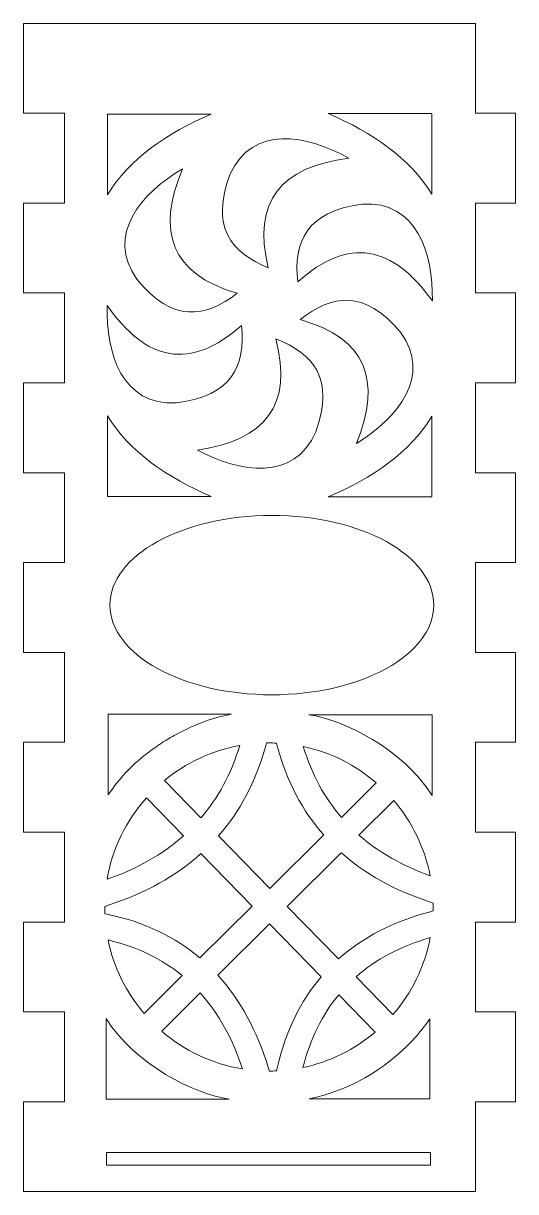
# Model space of a CAD drawing. Header units: millimetres. Extents: x -328 to 290, y -132 to 237.
# Drawn here: x -82.2 to 25.8, y -114 to 142.4 of the extents above; entities that cross this region are included whole.
import ezdxf

# ---------------------------------------------------------------- set-up
doc = ezdxf.new("R2010")
doc.units = ezdxf.units.MM
doc.header["$MEASUREMENT"] = 0
doc.layers.add('layer 1', color=7, linetype='Continuous')

msp = doc.modelspace()

# ---------------------------------------------------------------- linework, layer by layer
at = {"layer": 'layer 1', "color": 250, "lineweight": 9}
for points, knots in [([(-72.172, 142.3264), (-72.172, 142.3264), (16.9994, 142.3264), (16.9994, 142.3264), (16.9994, 142.3264), (16.9994, 142.3264), (16.9994, 122.6452), (16.9994, 122.6452), (16.9994, 122.6452), (16.9994, 122.6452), (25.7618, 122.6452), (25.7618, 122.6452), (25.7618, 122.6452), (25.7618, 122.6452), (25.7618, 102.9276), (25.7618, 102.9276), (25.7618, 102.9276), (25.7618, 102.9276), (16.9994, 102.9276), (16.9994, 102.9276), (16.9994, 102.9276), (16.9994, 102.9276), (16.9994, 83.2101), (16.9994, 83.2101), (16.9994, 83.2101), (16.9994, 83.2101), (25.7618, 83.2101), (25.7618, 83.2101), (25.7618, 83.2101), (25.7618, 83.2101), (25.7618, 63.4925), (25.7618, 63.4925), (25.7618, 63.4925), (25.7618, 63.4925), (16.9994, 63.4925), (16.9994, 63.4925), (16.9994, 63.4925), (16.9994, 63.4925), (16.9994, 43.7749), (16.9994, 43.7749), (16.9994, 43.7749), (16.9994, 43.7749), (25.7618, 43.7749), (25.7618, 43.7749), (25.7618, 43.7749), (25.7618, 43.7749), (25.7618, 24.0573), (25.7618, 24.0573), (25.7618, 24.0573), (25.7618, 24.0573), (16.9994, 24.0573), (16.9994, 24.0573), (16.9994, 24.0573), (16.9994, 24.0573), (16.9994, 4.3398), (16.9994, 4.3398), (16.9994, 4.3398), (16.9994, 4.3398), (25.7618, 4.3398), (25.7618, 4.3398), (25.7618, 4.3398), (25.7618, 4.3398), (25.7618, -15.3778), (25.7618, -15.3778), (25.7618, -15.3778), (25.7618, -15.3778), (16.9994, -15.3778), (16.9994, -15.3778), (16.9994, -15.3778), (16.9994, -15.3778), (16.9994, -35.0954), (16.9994, -35.0954), (16.9994, -35.0954), (16.9994, -35.0954), (25.7618, -35.0954), (25.7618, -35.0954), (25.7618, -35.0954), (25.7618, -35.0954), (25.7618, -54.813), (25.7618, -54.813), (25.7618, -54.813), (25.7618, -54.813), (16.9994, -54.813), (16.9994, -54.813), (16.9994, -54.813), (16.9994, -54.813), (16.9994, -74.5305), (16.9994, -74.5305), (16.9994, -74.5305), (16.9994, -74.5305), (25.7618, -74.5305), (25.7618, -74.5305), (25.7618, -74.5305), (25.7618, -74.5305), (25.7618, -94.2481), (25.7618, -94.2481), (25.7618, -94.2481), (25.7618, -94.2481), (16.9994, -94.2481), (16.9994, -94.2481), (16.9994, -94.2481), (16.9994, -94.2481), (16.9994, -113.9657), (16.9994, -113.9657), (16.9994, -113.9657), (16.9994, -113.9657), (-72.172, -113.9657), (-72.172, -113.9657), (-72.172, -113.9657), (-72.172, -113.9657), (-73.1842, -113.9657), (-73.1842, -113.9657), (-73.1842, -113.9657), (-73.1842, -113.9657), (-82.172, -113.9657), (-82.172, -113.9657), (-82.172, -113.9657), (-82.172, -113.9657), (-82.172, -94.2481), (-82.172, -94.2481), (-82.172, -94.2481), (-82.172, -94.2481), (-73.1842, -94.2481), (-73.1842, -94.2481), (-73.1842, -94.2481), (-73.1842, -94.2481), (-73.1842, -74.5305), (-73.1842, -74.5305), (-73.1842, -74.5305), (-73.1842, -74.5305), (-82.172, -74.5305), (-82.172, -74.5305), (-82.172, -74.5305), (-82.172, -74.5305), (-82.172, -54.813), (-82.172, -54.813), (-82.172, -54.813), (-82.172, -54.813), (-73.1842, -54.813), (-73.1842, -54.813), (-73.1842, -54.813), (-73.1842, -54.813), (-73.1842, -35.0954), (-73.1842, -35.0954), (-73.1842, -35.0954), (-73.1842, -35.0954), (-82.172, -35.0954), (-82.172, -35.0954), (-82.172, -35.0954), (-82.172, -35.0954), (-82.172, -15.3778), (-82.172, -15.3778), (-82.172, -15.3778), (-82.172, -15.3778), (-73.1842, -15.3778), (-73.1842, -15.3778), (-73.1842, -15.3778), (-73.1842, -15.3778), (-73.1842, 4.3398), (-73.1842, 4.3398), (-73.1842, 4.3398), (-73.1842, 4.3398), (-82.172, 4.3398), (-82.172, 4.3398), (-82.172, 4.3398), (-82.172, 4.3398), (-82.172, 24.0573), (-82.172, 24.0573), (-82.172, 24.0573), (-82.172, 24.0573), (-73.1842, 24.0573), (-73.1842, 24.0573), (-73.1842, 24.0573), (-73.1842, 24.0573), (-73.1842, 43.7749), (-73.1842, 43.7749), (-73.1842, 43.7749), (-73.1842, 43.7749), (-82.172, 43.7749), (-82.172, 43.7749), (-82.172, 43.7749), (-82.172, 43.7749), (-82.172, 63.4925), (-82.172, 63.4925), (-82.172, 63.4925), (-82.172, 63.4925), (-73.1842, 63.4925), (-73.1842, 63.4925), (-73.1842, 63.4925), (-73.1842, 63.4925), (-73.1842, 83.2101), (-73.1842, 83.2101), (-73.1842, 83.2101), (-73.1842, 83.2101), (-82.172, 83.2101), (-82.172, 83.2101), (-82.172, 83.2101), (-82.172, 83.2101), (-82.172, 102.9276), (-82.172, 102.9276), (-82.172, 102.9276), (-82.172, 102.9276), (-73.1842, 102.9276), (-73.1842, 102.9276), (-73.1842, 102.9276), (-73.1842, 102.9276), (-73.1842, 122.6452), (-73.1842, 122.6452), (-73.1842, 122.6452), (-73.1842, 122.6452), (-82.172, 122.6452), (-82.172, 122.6452), (-82.172, 122.6452), (-82.172, 122.6452), (-82.172, 142.3628), (-82.172, 142.3628), (-82.172, 142.3628), (-82.172, 142.3628), (-72.172, 142.3628), (-72.172, 142.3628), (-72.172, 142.3628), (-72.172, 142.3628), (-72.172, 142.3264), (-72.172, 142.3264)], [0, 0, 0, 0, 0.01754386, 0.01754386, 0.01754386, 0.01754386, 0.03508772, 0.03508772, 0.03508772, 0.03508772, 0.05263158, 0.05263158, 0.05263158, 0.05263158, 0.07017544, 0.07017544, 0.07017544, 0.07017544, 0.0877193, 0.0877193, 0.0877193, 0.0877193, 0.10526316, 0.10526316, 0.10526316, 0.10526316, 0.12280702, 0.12280702, 0.12280702, 0.12280702, 0.14035088, 0.14035088, 0.14035088, 0.14035088, 0.15789474, 0.15789474, 0.15789474, 0.15789474, 0.1754386, 0.1754386, 0.1754386, 0.1754386, 0.19298246, 0.19298246, 0.19298246, 0.19298246, 0.21052632, 0.21052632, 0.21052632, 0.21052632, 0.22807018, 0.22807018, 0.22807018, 0.22807018, 0.24561404, 0.24561404, 0.24561404, 0.24561404, 0.26315789, 0.26315789, 0.26315789, 0.26315789, 0.28070175, 0.28070175, 0.28070175, 0.28070175, 0.29824561, 0.29824561, 0.29824561, 0.29824561, 0.31578947, 0.31578947, 0.31578947, 0.31578947, 0.33333333, 0.33333333, 0.33333333, 0.33333333, 0.35087719, 0.35087719, 0.35087719, 0.35087719, 0.36842105, 0.36842105, 0.36842105, 0.36842105, 0.38596491, 0.38596491, 0.38596491, 0.38596491, 0.40350877, 0.40350877, 0.40350877, 0.40350877, 0.42105263, 0.42105263, 0.42105263, 0.42105263, 0.43859649, 0.43859649, 0.43859649, 0.43859649, 0.45614035, 0.45614035, 0.45614035, 0.45614035, 0.47368421, 0.47368421, 0.47368421, 0.47368421, 0.49122807, 0.49122807, 0.49122807, 0.49122807, 0.50877193, 0.50877193, 0.50877193, 0.50877193, 0.52631579, 0.52631579, 0.52631579, 0.52631579, 0.54385965, 0.54385965, 0.54385965, 0.54385965, 0.56140351, 0.56140351, 0.56140351, 0.56140351, 0.57894737, 0.57894737, 0.57894737, 0.57894737, 0.59649123, 0.59649123, 0.59649123, 0.59649123, 0.61403509, 0.61403509, 0.61403509, 0.61403509, 0.63157895, 0.63157895, 0.63157895, 0.63157895, 0.64912281, 0.64912281, 0.64912281, 0.64912281, 0.66666667, 0.66666667, 0.66666667, 0.66666667, 0.68421053, 0.68421053, 0.68421053, 0.68421053, 0.70175439, 0.70175439, 0.70175439, 0.70175439, 0.71929825, 0.71929825, 0.71929825, 0.71929825, 0.73684211, 0.73684211, 0.73684211, 0.73684211, 0.75438596, 0.75438596, 0.75438596, 0.75438596, 0.77192982, 0.77192982, 0.77192982, 0.77192982, 0.78947368, 0.78947368, 0.78947368, 0.78947368, 0.80701754, 0.80701754, 0.80701754, 0.80701754, 0.8245614, 0.8245614, 0.8245614, 0.8245614, 0.84210526, 0.84210526, 0.84210526, 0.84210526, 0.85964912, 0.85964912, 0.85964912, 0.85964912, 0.87719298, 0.87719298, 0.87719298, 0.87719298, 0.89473684, 0.89473684, 0.89473684, 0.89473684, 0.9122807, 0.9122807, 0.9122807, 0.9122807, 0.92982456, 0.92982456, 0.92982456, 0.92982456, 0.94736842, 0.94736842, 0.94736842, 0.94736842, 0.96491228, 0.96491228, 0.96491228, 0.96491228, 1, 1, 1, 1]), ([(-63.7254, 122.4412), (-63.7254, 122.4412), (-40.978, 122.4412), (-40.978, 122.4412), (-40.978, 122.4412), (-50.7421, 118.2893), (-58.7763, 112.7529), (-63.7254, 104.7488), (-63.7254, 104.7488), (-63.7254, 104.7488), (-63.7254, 122.4412), (-63.7254, 122.4412)], [0, 0, 0, 0, 0.25, 0.25, 0.25, 0.25, 0.5, 0.5, 0.5, 0.5, 1, 1, 1, 1]), ([(7.4053, 122.5616), (7.4053, 122.5616), (-15.3421, 122.5616), (-15.3421, 122.5616), (-15.3421, 122.5616), (-5.5779, 118.4097), (2.4563, 112.8733), (7.4053, 104.8692), (7.4053, 104.8692), (7.4053, 104.8692), (7.4053, 122.5616), (7.4053, 122.5616)], [0, 0, 0, 0, 0.25, 0.25, 0.25, 0.25, 0.5, 0.5, 0.5, 0.5, 1, 1, 1, 1]), ([(-28.4804, 88.7436), (-36.6529, 92.0915), (-41.2092, 97.6689), (-36.8267, 109.3169), (-36.8267, 109.3169), (-31.8583, 120.1191), (-20.0062, 117.9451), (-10.8215, 112.7699), (-10.8215, 112.7699), (-25.6887, 110.8855), (-32.0269, 103.3736), (-28.4804, 88.7436)], [0, 0, 0, 0, 0.25, 0.25, 0.25, 0.25, 0.5, 0.5, 0.5, 0.5, 1, 1, 1, 1]), ([(-35.3238, 83.1301), (-42.317, 77.7363), (-49.427, 76.5891), (-57.3097, 86.2196), (-57.3097, 86.2196), (-64.1668, 95.933), (-56.3451, 105.0993), (-47.2633, 110.4531), (-47.2633, 110.4531), (-53.0844, 96.6437), (-49.7611, 87.394), (-35.3238, 83.1301)], [0, 0, 0, 0, 0.25, 0.25, 0.25, 0.25, 0.5, 0.5, 0.5, 0.5, 1, 1, 1, 1]), ([(-22.0216, 85.6273), (-22.9427, 94.4108), (-20.1876, 101.0649), (-7.853, 102.7203), (-7.853, 102.7203), (4.014, 103.4592), (7.7113, 91.9906), (7.5021, 81.4503), (7.5021, 81.4503), (-1.1974, 93.6529), (-10.815, 95.6785), (-22.0216, 85.6273)], [0, 0, 0, 0, 0.25, 0.25, 0.25, 0.25, 0.5, 0.5, 0.5, 0.5, 1, 1, 1, 1]), ([(-21.4796, 77.363), (-14.5645, 82.8565), (-7.4716, 84.1054), (0.5482, 74.5888), (0.5482, 74.5888), (7.5438, 64.9746), (-0.1457, 55.6972), (-9.1499, 50.2138), (-9.1499, 50.2138), (-3.5272, 64.1053), (-6.9828, 73.3064), (-21.4796, 77.363)], [0, 0, 0, 0, 0.25, 0.25, 0.25, 0.25, 0.5, 0.5, 0.5, 0.5, 1, 1, 1, 1]), ([(-34.3274, 76.087), (-33.4639, 67.2977), (-36.2626, 60.6617), (-48.6078, 59.0873), (-48.6078, 59.0873), (-60.4794, 58.4262), (-64.1014, 69.9188), (-63.823, 80.4576), (-63.823, 80.4576), (-55.2037, 68.1981), (-45.5996, 66.1095), (-34.3274, 76.087)], [0, 0, 0, 0, 0.25, 0.25, 0.25, 0.25, 0.5, 0.5, 0.5, 0.5, 1, 1, 1, 1]), ([(-26.8033, 73.1181), (-18.5671, 69.9302), (-13.9029, 64.4427), (-18.0575, 52.7114), (-18.0575, 52.7114), (-22.8143, 41.8145), (-34.7066, 43.757), (-43.9904, 48.7522), (-43.9904, 48.7522), (-29.1627, 50.926), (-22.9722, 58.56), (-26.8033, 73.1181)], [0, 0, 0, 0, 0.25, 0.25, 0.25, 0.25, 0.5, 0.5, 0.5, 0.5, 1, 1, 1, 1]), ([(-63.7254, 38.5746), (-63.7254, 38.5746), (-40.978, 38.5746), (-40.978, 38.5746), (-40.978, 38.5746), (-50.7421, 42.7265), (-58.7763, 48.2629), (-63.7254, 56.267), (-63.7254, 56.267), (-63.7254, 56.267), (-63.7254, 38.5746), (-63.7254, 38.5746)], [0, 0, 0, 0, 0.25, 0.25, 0.25, 0.25, 0.5, 0.5, 0.5, 0.5, 1, 1, 1, 1]), ([(7.4053, 38.4543), (7.4053, 38.4543), (-15.3421, 38.4543), (-15.3421, 38.4543), (-15.3421, 38.4543), (-5.5779, 42.6062), (2.4563, 48.1426), (7.4053, 56.1467), (7.4053, 56.1467), (7.4053, 56.1467), (7.4053, 38.4543), (7.4053, 38.4543)], [0, 0, 0, 0, 0.25, 0.25, 0.25, 0.25, 0.5, 0.5, 0.5, 0.5, 1, 1, 1, 1]), ([(-27.6796, 34.4185), (-8.0735, 34.4185), (7.8204, 25.6045), (7.8204, 14.7319), (7.8204, 14.7319), (7.8204, 3.8593), (-8.0735, -4.9547), (-27.6796, -4.9547), (-27.6796, -4.9547), (-47.2857, -4.9547), (-63.1796, 3.8593), (-63.1796, 14.7319), (-63.1796, 14.7319), (-63.1796, 25.6045), (-47.2857, 34.4185), (-27.6796, 34.4185)], [0, 0, 0, 0, 0.2, 0.2, 0.2, 0.2, 0.4, 0.4, 0.4, 0.4, 0.6, 0.6, 0.6, 0.6, 1, 1, 1, 1]), ([(-63.5609, -26.8923), (-63.4675, -26.7591), (-63.3741, -26.6254), (-63.2791, -26.493), (-63.2791, -26.493), (-60.4711, -22.2414), (-56.5454, -18.6698), (-52.3818, -15.8883), (-52.3818, -15.8883), (-52.3818, -15.8883), (-52.3591, -15.8727), (-52.3591, -15.8727), (-52.3591, -15.8727), (-52.3591, -15.8727), (-52.3533, -15.8692), (-52.3533, -15.8692), (-52.3533, -15.8692), (-52.1993, -15.7664), (-52.0453, -15.664), (-51.8902, -15.5636), (-51.8902, -15.5636), (-51.8902, -15.5636), (-51.8894, -15.5632), (-51.8894, -15.5632), (-51.8894, -15.5632), (-50.8468, -14.8786), (-49.7738, -14.2369), (-48.6707, -13.643), (-48.6707, -13.643), (-44.2714, -11.2421), (-39.8948, -9.7318), (-36.5338, -9.2363), (-36.5338, -9.2363), (-36.5338, -9.2363), (-63.5609, -9.2363), (-63.5609, -9.2363), (-63.5609, -9.2363), (-63.5609, -9.2363), (-63.5609, -26.8923), (-63.5609, -26.8923)], [0, 0, 0, 0, 0.09090909, 0.09090909, 0.09090909, 0.09090909, 0.18181818, 0.18181818, 0.18181818, 0.18181818, 0.27272727, 0.27272727, 0.27272727, 0.27272727, 0.36363636, 0.36363636, 0.36363636, 0.36363636, 0.45454545, 0.45454545, 0.45454545, 0.45454545, 0.54545455, 0.54545455, 0.54545455, 0.54545455, 0.63636364, 0.63636364, 0.63636364, 0.63636364, 0.72727273, 0.72727273, 0.72727273, 0.72727273, 0.81818182, 0.81818182, 0.81818182, 0.81818182, 1, 1, 1, 1]), ([(7.4632, -9.3336), (7.4632, -9.3336), (-19.5639, -9.3336), (-19.5639, -9.3336), (-19.5639, -9.3336), (-11.9135, -10.4613), (0.9944, -16.8473), (7.4632, -27.026), (7.4632, -27.026), (7.4632, -27.026), (7.4632, -9.3336), (7.4632, -9.3336)], [0, 0, 0, 0, 0.25, 0.25, 0.25, 0.25, 0.5, 0.5, 0.5, 0.5, 1, 1, 1, 1]), ([(-51.2634, -23.7705), (-51.2634, -23.7705), (-43.2413, -31.9837), (-43.2413, -31.9837), (-43.2413, -31.9837), (-39.4872, -27.5977), (-36.6252, -22.3329), (-34.7296, -16.0849), (-34.7296, -16.0849), (-40.9389, -17.2001), (-46.5972, -19.9074), (-51.2634, -23.7705)], [0, 0, 0, 0, 0.25, 0.25, 0.25, 0.25, 0.5, 0.5, 0.5, 0.5, 1, 1, 1, 1]), ([(-28.8802, -15.5229), (-28.8802, -15.5229), (-29.1186, -16.3787), (-29.1186, -16.3787), (-29.1186, -16.3787), (-31.2733, -24.1112), (-34.7456, -30.5886), (-39.4044, -35.9124), (-39.4044, -35.9124), (-39.4044, -35.9124), (-28.128, -47.4577), (-28.128, -47.4577), (-28.128, -47.4577), (-28.128, -47.4577), (-16.3205, -35.7128), (-16.3205, -35.7128), (-16.3205, -35.7128), (-20.9281, -30.4597), (-24.343, -24.0663), (-26.4461, -16.469), (-26.4461, -16.469), (-26.4461, -16.469), (-26.6993, -15.5546), (-26.6993, -15.5546), (-26.6993, -15.5546), (-27.239, -15.5304), (-27.7818, -15.5159), (-28.3273, -15.5159), (-28.3273, -15.5159), (-28.5121, -15.5159), (-28.6958, -15.5202), (-28.8802, -15.5229)], [0, 0, 0, 0, 0.11111111, 0.11111111, 0.11111111, 0.11111111, 0.22222222, 0.22222222, 0.22222222, 0.22222222, 0.33333333, 0.33333333, 0.33333333, 0.33333333, 0.44444444, 0.44444444, 0.44444444, 0.44444444, 0.55555556, 0.55555556, 0.55555556, 0.55555556, 0.66666667, 0.66666667, 0.66666667, 0.66666667, 0.77777778, 0.77777778, 0.77777778, 0.77777778, 1, 1, 1, 1]), ([(-20.796, -16.3084), (-18.9391, -22.3985), (-16.131, -27.5512), (-12.4324, -31.8453), (-12.4324, -31.8453), (-12.4324, -31.8453), (-4.8097, -24.2629), (-4.8097, -24.2629), (-4.8097, -24.2629), (-9.3059, -20.3798), (-14.7719, -17.5909), (-20.796, -16.3084)], [0, 0, 0, 0, 0.25, 0.25, 0.25, 0.25, 0.5, 0.5, 0.5, 0.5, 1, 1, 1, 1]), ([(-63.8129, -45.4405), (-57.2984, -43.1413), (-51.6886, -39.9999), (-47.0736, -35.8898), (-47.0736, -35.8898), (-47.0736, -35.8898), (-55.2012, -27.5684), (-55.2012, -27.5684), (-55.2012, -27.5684), (-59.5969, -32.4987), (-62.6574, -38.6455), (-63.8129, -45.4405)], [0, 0, 0, 0, 0.25, 0.25, 0.25, 0.25, 0.5, 0.5, 0.5, 0.5, 1, 1, 1, 1]), ([(-0.9524, -28.142), (-0.9524, -28.142), (-8.5822, -35.7315), (-8.5822, -35.7315), (-8.5822, -35.7315), (-4.2556, -39.5341), (0.9643, -42.4785), (7.0146, -44.6445), (7.0146, -44.6445), (5.811, -38.4247), (3.008, -32.7746), (-0.9524, -28.142)], [0, 0, 0, 0, 0.25, 0.25, 0.25, 0.25, 0.5, 0.5, 0.5, 0.5, 1, 1, 1, 1]), ([(-64.2936, -52.9953), (-64.2936, -52.9953), (-63.523, -53.1602), (-63.523, -53.1602), (-63.523, -53.1602), (-55.5025, -54.8756), (-48.8508, -58.1167), (-43.4457, -62.6941), (-43.4457, -62.6941), (-43.4457, -62.6941), (-32.0068, -51.3157), (-32.0068, -51.3157), (-32.0068, -51.3157), (-32.0068, -51.3157), (-43.248, -39.8068), (-43.248, -39.8068), (-43.248, -39.8068), (-48.7379, -44.7457), (-55.4817, -48.4573), (-63.3299, -51.0555), (-63.3299, -51.0555), (-63.3299, -51.0555), (-64.3252, -51.3849), (-64.3252, -51.3849), (-64.3252, -51.3849), (-64.3252, -51.3849), (-64.3268, -51.515), (-64.3268, -51.515), (-64.3268, -51.515), (-64.3268, -52.0109), (-64.3135, -52.5044), (-64.2936, -52.9953)], [0, 0, 0, 0, 0.11111111, 0.11111111, 0.11111111, 0.11111111, 0.22222222, 0.22222222, 0.22222222, 0.22222222, 0.33333333, 0.33333333, 0.33333333, 0.33333333, 0.44444444, 0.44444444, 0.44444444, 0.44444444, 0.55555556, 0.55555556, 0.55555556, 0.55555556, 0.66666667, 0.66666667, 0.66666667, 0.66666667, 0.77777778, 0.77777778, 0.77777778, 0.77777778, 1, 1, 1, 1]), ([(-13.0471, -62.8985), (-7.7541, -58.1632), (-1.1251, -54.74), (6.7848, -52.6252), (6.7848, -52.6252), (6.7848, -52.6252), (7.6617, -52.3907), (7.6617, -52.3907), (7.6617, -52.3907), (7.6687, -52.0996), (7.673, -51.8077), (7.673, -51.515), (7.673, -51.515), (7.673, -51.2227), (7.6687, -50.932), (7.6617, -50.6417), (7.6617, -50.6417), (7.6617, -50.6417), (6.6277, -50.2978), (6.6277, -50.2978), (6.6277, -50.2978), (-0.8258, -47.818), (-7.2309, -44.2725), (-12.468, -39.597), (-12.468, -39.597), (-12.468, -39.597), (-24.3055, -51.3716), (-24.3055, -51.3716), (-24.3055, -51.3716), (-24.3055, -51.3716), (-13.0471, -62.8985), (-13.0471, -62.8985)], [0, 0, 0, 0, 0.11111111, 0.11111111, 0.11111111, 0.11111111, 0.22222222, 0.22222222, 0.22222222, 0.22222222, 0.33333333, 0.33333333, 0.33333333, 0.33333333, 0.44444444, 0.44444444, 0.44444444, 0.44444444, 0.55555556, 0.55555556, 0.55555556, 0.55555556, 0.66666667, 0.66666667, 0.66666667, 0.66666667, 0.77777778, 0.77777778, 0.77777778, 0.77777778, 1, 1, 1, 1]), ([(-26.6786, -87.4762), (-26.6786, -87.4762), (-26.4719, -86.6017), (-26.4719, -86.6017), (-26.4719, -86.6017), (-24.613, -78.7332), (-21.3939, -72.1394), (-16.8676, -66.8163), (-16.8676, -66.8163), (-16.8676, -66.8163), (-28.1843, -55.2297), (-28.1843, -55.2297), (-28.1843, -55.2297), (-28.1843, -55.2297), (-39.5122, -66.4975), (-39.5122, -66.4975), (-39.5122, -66.4975), (-34.5815, -71.9276), (-30.9489, -78.7332), (-28.4789, -86.7048), (-28.4789, -86.7048), (-28.4789, -86.7048), (-28.228, -87.5145), (-28.228, -87.5145), (-28.228, -87.5145), (-27.7091, -87.5126), (-27.1921, -87.4997), (-26.6786, -87.4762)], [0, 0, 0, 0, 0.125, 0.125, 0.125, 0.125, 0.25, 0.25, 0.25, 0.25, 0.375, 0.375, 0.375, 0.375, 0.5, 0.5, 0.5, 0.5, 0.625, 0.625, 0.625, 0.625, 0.75, 0.75, 0.75, 0.75, 1, 1, 1, 1]), ([(-55.7033, -74.8872), (-55.7033, -74.8872), (-47.3424, -66.5701), (-47.3424, -66.5701), (-47.3424, -66.5701), (-51.7698, -62.9227), (-57.1449, -60.2788), (-63.5984, -58.7509), (-63.5984, -58.7509), (-62.3573, -64.8269), (-59.5852, -70.345), (-55.7033, -74.8872)], [0, 0, 0, 0, 0.25, 0.25, 0.25, 0.25, 0.5, 0.5, 0.5, 0.5, 1, 1, 1, 1]), ([(7.0439, -58.2323), (0.5774, -60.1084), (-4.8437, -62.9532), (-9.2199, -66.8167), (-9.2199, -66.8167), (-9.2199, -66.8167), (-1.131, -75.0987), (-1.131, -75.0987), (-1.131, -75.0987), (2.956, -70.3887), (5.8403, -64.6077), (7.0439, -58.2323)], [0, 0, 0, 0, 0.25, 0.25, 0.25, 0.25, 0.5, 0.5, 0.5, 0.5, 1, 1, 1, 1]), ([(-34.1126, -87.0499), (-36.2923, -80.492), (-39.3356, -74.8845), (-43.3949, -70.3598), (-43.3949, -70.3598), (-43.3949, -70.3598), (-51.8464, -78.7668), (-51.8464, -78.7668), (-51.8464, -78.7668), (-46.9192, -83.0226), (-40.8268, -85.9643), (-34.1126, -87.0499)], [0, 0, 0, 0, 0.25, 0.25, 0.25, 0.25, 0.5, 0.5, 0.5, 0.5, 1, 1, 1, 1]), ([(-5.0203, -78.9465), (-5.0203, -78.9465), (-13.0252, -70.7502), (-13.0252, -70.7502), (-13.0252, -70.7502), (-16.6187, -75.1026), (-19.2337, -80.4182), (-20.8703, -86.7396), (-20.8703, -86.7396), (-14.9106, -85.4829), (-9.4946, -82.7526), (-5.0203, -78.9465)], [0, 0, 0, 0, 0.25, 0.25, 0.25, 0.25, 0.5, 0.5, 0.5, 0.5, 1, 1, 1, 1]), ([(-64.0474, -93.6898), (-64.0474, -93.6898), (-37.0203, -93.6898), (-37.0203, -93.6898), (-37.0203, -93.6898), (-44.6708, -92.5621), (-57.5786, -86.1761), (-64.0474, -75.9974), (-64.0474, -75.9974), (-64.0474, -75.9974), (-64.0474, -93.6898), (-64.0474, -93.6898)], [0, 0, 0, 0, 0.25, 0.25, 0.25, 0.25, 0.5, 0.5, 0.5, 0.5, 1, 1, 1, 1]), ([(6.9767, -76.0334), (6.3495, -76.9345), (5.6903, -77.8106), (4.9978, -78.6597), (4.9978, -78.6597), (4.9978, -78.6597), (4.9939, -78.664), (4.9939, -78.664), (4.9939, -78.664), (4.9939, -78.664), (4.7778, -78.9286), (4.7778, -78.9286), (4.7778, -78.9286), (4.23, -79.5983), (3.6559, -80.2478), (3.0588, -80.8769), (3.0588, -80.8769), (-2.8711, -87.2121), (-10.6947, -91.7544), (-19.51, -93.5925), (-19.51, -93.5925), (-19.51, -93.5925), (6.9767, -93.5925), (6.9767, -93.5925), (6.9767, -93.5925), (6.9767, -93.5925), (6.9767, -76.0334), (6.9767, -76.0334)], [0, 0, 0, 0, 0.125, 0.125, 0.125, 0.125, 0.25, 0.25, 0.25, 0.25, 0.375, 0.375, 0.375, 0.375, 0.5, 0.5, 0.5, 0.5, 0.625, 0.625, 0.625, 0.625, 0.75, 0.75, 0.75, 0.75, 1, 1, 1, 1]), ([(-63.9369, -105.3725), (-63.9369, -105.3725), (7.0631, -105.3725), (7.0631, -105.3725), (7.0631, -105.3725), (7.0631, -105.3725), (7.0631, -108.1921), (7.0631, -108.1921), (7.0631, -108.1921), (7.0631, -108.1921), (-63.9369, -108.1921), (-63.9369, -108.1921), (-63.9369, -108.1921), (-63.9369, -108.1921), (-63.9369, -105.3725), (-63.9369, -105.3725)], [0, 0, 0, 0, 0.2, 0.2, 0.2, 0.2, 0.4, 0.4, 0.4, 0.4, 0.6, 0.6, 0.6, 0.6, 1, 1, 1, 1])]:
    msp.add_open_spline(points, degree=3, knots=knots, dxfattribs=at)

doc.saveas('drawing.dxf')
